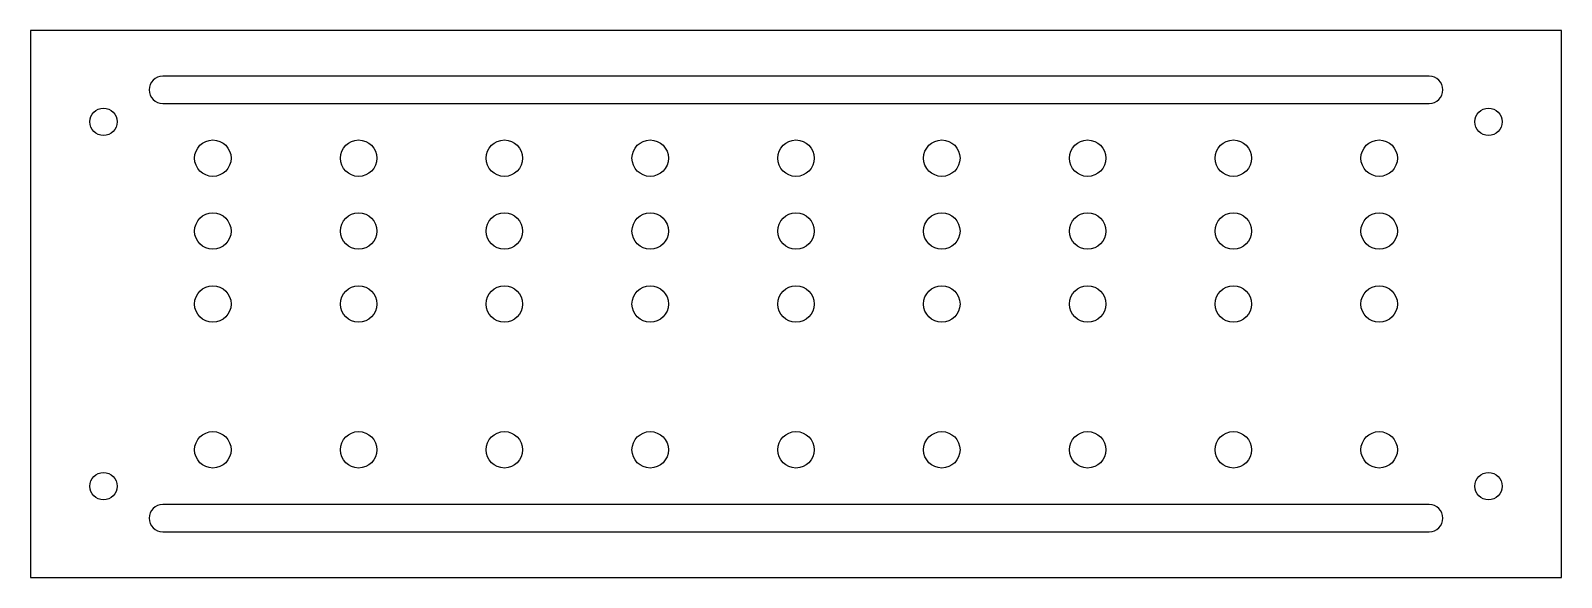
# Model space of a CAD drawing. Header units: millimetres. Extents: x -125 to 43, y 0 to 60.
import ezdxf

# ---------------------------------------------------------------- set-up
doc = ezdxf.new("R2010")
doc.units = ezdxf.units.MM
doc.layers.get('0').update_dxf_attribs({"linetype": 'CONTINUOUS'})

msp = doc.modelspace()

# ---------------------------------------------------------------- linework, layer by layer
msp.add_lwpolyline([(-125, 0), (43, 0), (43, 60), (-125, 60)], close=True)
for points in [[(-110.5, 55, 1), (-110.5, 52), (28.5, 52, 1), (28.5, 55)], [(-110.5, 8, 1), (-110.5, 5), (28.5, 5, 1), (28.5, 8)]]:
    msp.add_lwpolyline(points, format="xyb", close=True)
for centre, radius in [((-117, 50), 1.5), ((35, 50), 1.5), ((-105, 46), 2), ((-89, 46), 2), ((-73, 46), 2), ((-57, 46), 2), ((-41, 46), 2), ((-25, 46), 2), ((-9, 46), 2), ((7, 46), 2), ((23, 46), 2), ((-105, 38), 2), ((-89, 38), 2), ((-73, 38), 2), ((-57, 38), 2), ((-41, 38), 2), ((-25, 38), 2), ((-9, 38), 2), ((7, 38), 2), ((23, 38), 2), ((-105, 30), 2), ((-89, 30), 2), ((-73, 30), 2), ((-57, 30), 2), ((-41, 30), 2), ((-25, 30), 2), ((-9, 30), 2), ((7, 30), 2), ((23, 30), 2), ((-105, 14), 2), ((-89, 14), 2), ((-73, 14), 2), ((-57, 14), 2), ((-41, 14), 2), ((-25, 14), 2), ((-9, 14), 2), ((7, 14), 2), ((23, 14), 2), ((-117, 10), 1.5), ((35, 10), 1.5)]:
    msp.add_circle(centre, radius)

doc.saveas('drawing.dxf')
